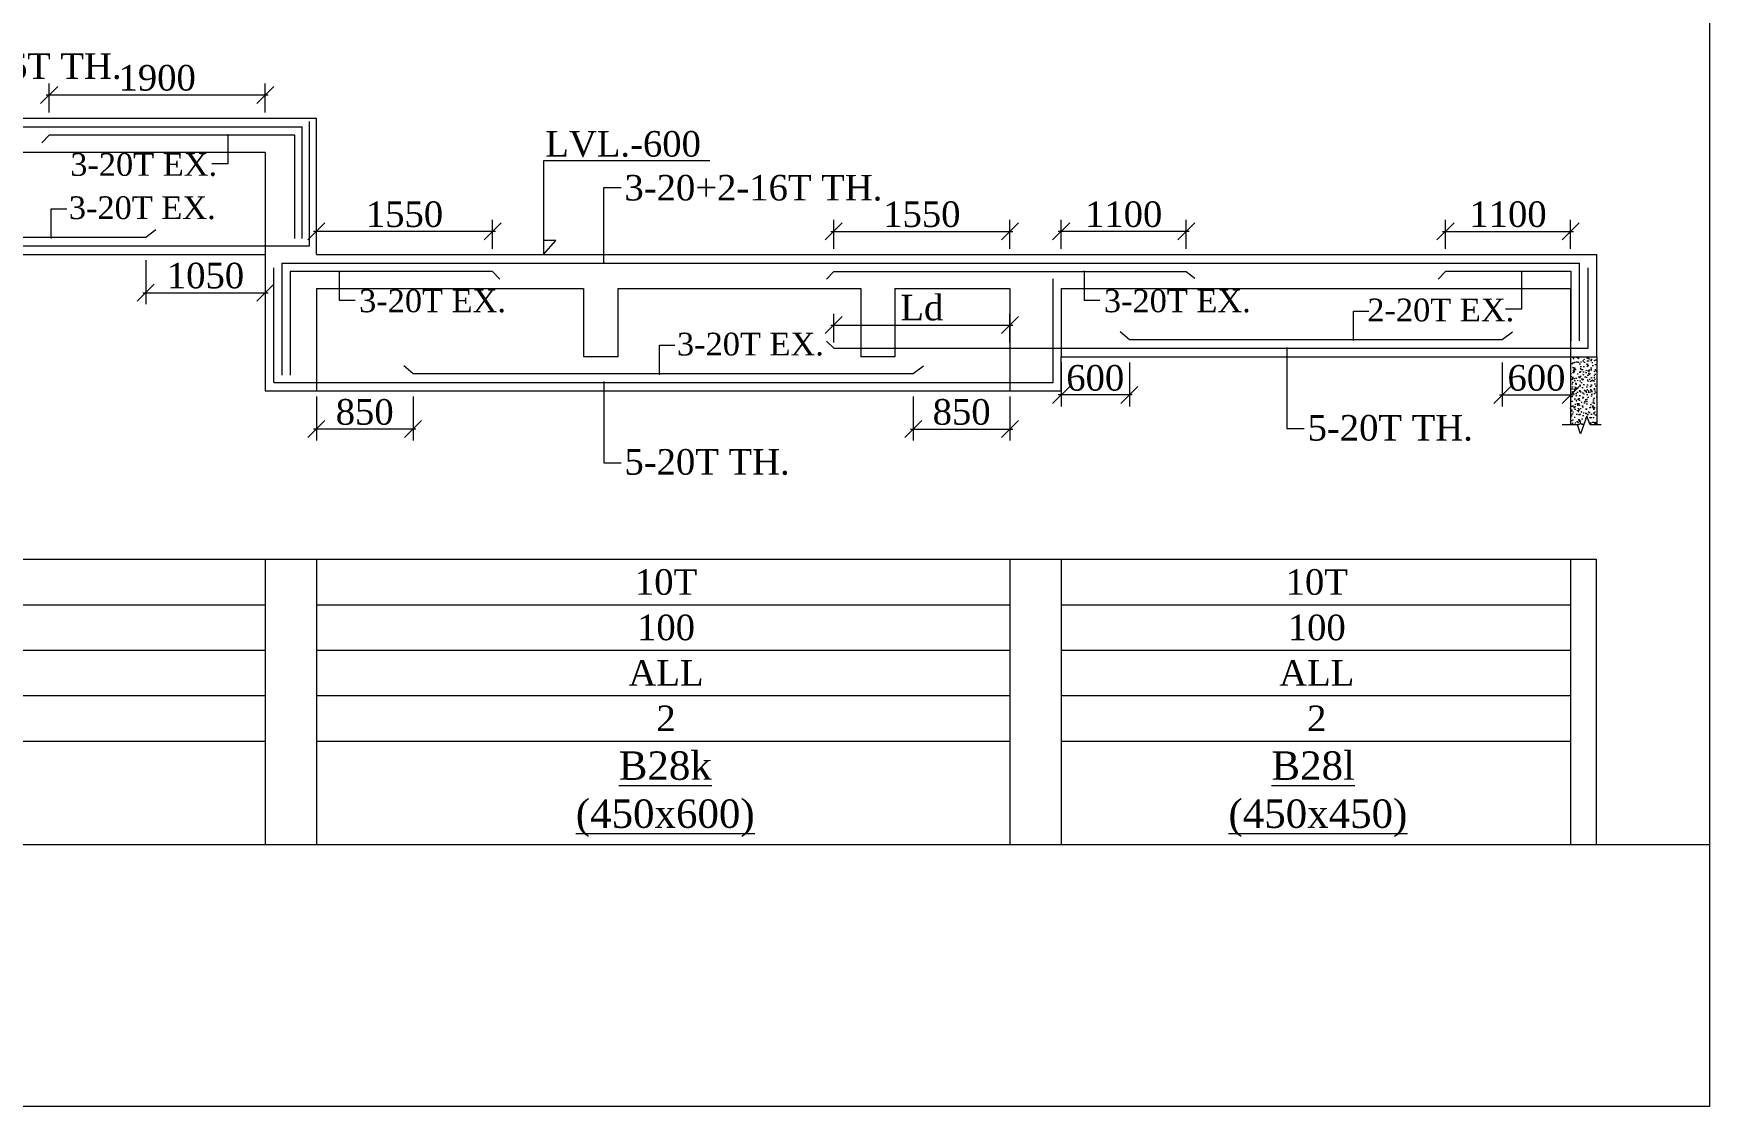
# Model space of a CAD drawing. Header units: millimetres. Extents: x 9781889 to 10654170, y -7832723 to -7608561.
# Drawn here: x 10008708 to 10023447, y -7801878 to -7792436 of the extents above; entities that cross this region are included whole.
import ezdxf
from ezdxf.enums import TextEntityAlignment as Align

# ---------------------------------------------------------------- set-up
doc = ezdxf.new("R2010")
doc.units = ezdxf.units.MM
doc.header["$LTSCALE"] = 10
doc.header["$PDMODE"] = 3
doc.linetypes.add('HIDDEN', pattern=[0.375, 0.25, -0.125])
for name, color, linetype, lineweight in [('LVL', 3, 'Continuous', 0), ('S-CUT OUT LINE', 9, 'Continuous', 0), ('S-DIM L.S.', 7, 'Continuous', 0), ('S-HATCH', 8, 'Continuous', 0), ('S-L.S.SECTION', 5, 'Continuous', 0), ('S-L.S.SLAB LINE', 252, 'HIDDEN', 0), ('S-L.S.STEEL', 1, 'Continuous', 9), ('S-SECTION MARK', 7, 'Continuous', 0), ('S-SHEET', 251, 'Continuous', 0), ('S-TEXT', 7, 'Continuous', 0), ('S-TEXT L.S. BEAM NO.', 30, 'Continuous', 0), ('S-TEXT. L.S.', 7, 'Continuous', 0)]:
    doc.layers.add(name, color=color, linetype=linetype, lineweight=lineweight)
doc.styles.add('135', font='arial.ttf', dxfattribs={"width": 0.8, "height": 135})
doc.styles.get("Standard").update_dxf_attribs({"font": 'arial.ttf'})
doc.styles.add('TEXT', font='times.ttf')
doc.dimstyles.new('75', dxfattribs={"dimtxt": 135, "dimasz": 90, "dimexe": 0.1, "dimexo": 0.03, "dimgap": 0.09, "dimtad": 1, "dimdec": 0, "dimzin": 0, "dimdsep": 46, "dimtxsty": '135', "dimblk": 'ARCHTICK', "dimcen": 0.09, "dimclrd": 256, "dimclre": 256, "dimclrt": 256, "dimadec": 0, "dimazin": 0, "dimtfac": 1, "dimtdec": 0, "dimtofl": 0, "dimtmove": 1, "dimatfit": 3, "dimldrblk": 'DOTSMALL', "dimfxl": 1, "dimtolj": 1, "dimtzin": 0, "dimlwd": -1, "dimlwe": -1, "dimarcsym": 0})
doc.dimstyles.new('SETU_1', dxfattribs={"dimtxt": 200, "dimasz": 150, "dimexe": 100, "dimexo": 50, "dimgap": 35, "dimtad": 1, "dimdec": 0, "dimzin": 0, "dimdsep": 46, "dimtxsty": 'Standard', "dimblk": 'OBLIQUE', "dimcen": 150, "dimdle": 25, "dimclrd": 256, "dimclre": 7, "dimclrt": 256, "dimadec": 0, "dimazin": 0, "dimtfac": 1, "dimtdec": 0, "dimtofl": 0, "dimtmove": 1, "dimatfit": 3, "dimfxl": 1, "dimtolj": 1, "dimtzin": 0, "dimlwd": -1, "dimlwe": 5, "dimarcsym": 1})

# ---------------------------------------------------------------- blocks, each defined once
blk = doc.blocks.new('_Oblique')
at = {"color": 0, "linetype": 'ByBlock', "lineweight": -2}
blk.add_line((-0.5, -0.5), (0.5, 0.5), dxfattribs=at)
blk = doc.blocks.new('*D232')
at = {"layer": 'Defpoints', "color": 0, "transparency": 16777216}
for p in [(10010745.32250058, -7792977.162144669), (10008845.32250058, -7793180.965767764, 0.0148120577035693), (10010745.32250058, -7793180.965767764, 0.0148120577035693)]:
    blk.add_point(p, dxfattribs=at)
at = {"layer": 'S-DIM L.S.', "transparency": 16777216}
blk.add_line((10008820.32250058, -7792977.162144669), (10010770.32250058, -7792977.162144669), dxfattribs=at)
at = {"layer": 'S-DIM L.S.', "color": 7, "lineweight": 5, "transparency": 16777216}
for p, q in [((10008845.32250058, -7793130.965767764), (10008845.32250058, -7792877.162144669)), ((10010745.32250058, -7793130.965767764), (10010745.32250058, -7792877.162144669))]:
    blk.add_line(p, q, dxfattribs=at)
at = {"layer": 'S-DIM L.S.', "transparency": 16777216, "xscale": 150, "yscale": 150, "zscale": 150, "rotation": 180}
blk.add_blockref('_Oblique', (10008845.32250058, -7792977.162144669), dxfattribs=at)
at = {"layer": 'S-DIM L.S.', "transparency": 16777216, "xscale": 150, "yscale": 150, "zscale": 150}
blk.add_blockref('_Oblique', (10010745.32250058, -7792977.162144669), dxfattribs=at)
at = {"layer": 'S-DIM L.S.', "transparency": 16777216, "insert": (10009795.32250058, -7792827.391055989), "char_height": 225, "attachment_point": 5, "style": 'TEXT'}
blk.add_mtext('\\A1;1900', dxfattribs=at)
blk = doc.blocks.new('*D233')
at = {"layer": 'Defpoints', "color": 0, "transparency": 16777216}
for p in [(10011195.37336536, -7794177.162144669), (10011195.37336536, -7794380.965767764, 0.0148120577035693), (10012745.37336536, -7794380.965767764, 0.0148120577035693)]:
    blk.add_point(p, dxfattribs=at)
at = {"layer": 'S-DIM L.S.', "color": 7, "lineweight": 5, "transparency": 16777216}
for p, q in [((10011195.37336536, -7794330.965767764), (10011195.37336536, -7794077.162144669)), ((10012745.37336536, -7794330.965767764), (10012745.37336536, -7794077.162144669))]:
    blk.add_line(p, q, dxfattribs=at)
at = {"layer": 'S-DIM L.S.', "transparency": 16777216}
blk.add_line((10012770.37336536, -7794177.162144669), (10011170.37336536, -7794177.162144669), dxfattribs=at)
at = {"layer": 'S-DIM L.S.', "transparency": 16777216, "xscale": 150, "yscale": 150, "zscale": 150, "rotation": 180}
blk.add_blockref('_Oblique', (10011195.37336536, -7794177.162144669), dxfattribs=at)
at = {"layer": 'S-DIM L.S.', "transparency": 16777216, "xscale": 150, "yscale": 150, "zscale": 150}
blk.add_blockref('_Oblique', (10012745.37336536, -7794177.162144669), dxfattribs=at)
at = {"layer": 'S-DIM L.S.', "transparency": 16777216, "insert": (10011970.37336536, -7794027.715497229), "char_height": 225, "attachment_point": 5, "style": 'TEXT'}
blk.add_mtext('\\A1;1550', dxfattribs=at)
blk = doc.blocks.new('*D234')
at = {"layer": 'Defpoints', "color": 0, "transparency": 16777216}
for p in [(10017745.32250054, -7794177.162144669), (10017745.32250054, -7794380.965767764, 0.0148120577035693), (10018845.32250054, -7794380.965767764, 0.0148120577035693)]:
    blk.add_point(p, dxfattribs=at)
at = {"layer": 'S-DIM L.S.', "color": 7, "lineweight": 5, "transparency": 16777216}
for p, q in [((10017745.32250054, -7794330.965767764), (10017745.32250054, -7794077.162144669)), ((10018845.32250054, -7794330.965767764), (10018845.32250054, -7794077.162144669))]:
    blk.add_line(p, q, dxfattribs=at)
at = {"layer": 'S-DIM L.S.', "transparency": 16777216}
blk.add_line((10018870.32250054, -7794177.162144669), (10017720.32250054, -7794177.162144669), dxfattribs=at)
at = {"layer": 'S-DIM L.S.', "transparency": 16777216, "xscale": 150, "yscale": 150, "zscale": 150, "rotation": 180}
blk.add_blockref('_Oblique', (10017745.32250054, -7794177.162144669), dxfattribs=at)
at = {"layer": 'S-DIM L.S.', "transparency": 16777216, "xscale": 150, "yscale": 150, "zscale": 150}
blk.add_blockref('_Oblique', (10018845.32250054, -7794177.162144669), dxfattribs=at)
at = {"layer": 'S-DIM L.S.', "transparency": 16777216, "insert": (10018295.32250054, -7794027.715497229), "char_height": 225, "attachment_point": 5, "style": 'TEXT'}
blk.add_mtext('\\A1;1100', dxfattribs=at)
blk = doc.blocks.new('*D235')
at = {"layer": 'Defpoints', "color": 0, "transparency": 16777216}
for p in [(10017295.27163572, -7794177.162144669), (10015745.27163572, -7794380.965767764, 0.0148120577035693), (10017295.27163572, -7794380.965767764, 0.0148120577035693)]:
    blk.add_point(p, dxfattribs=at)
at = {"layer": 'S-DIM L.S.', "color": 7, "lineweight": 5, "transparency": 16777216}
for p, q in [((10015745.27163572, -7794330.965767764), (10015745.27163572, -7794077.162144669)), ((10017295.27163572, -7794330.965767764), (10017295.27163572, -7794077.162144669))]:
    blk.add_line(p, q, dxfattribs=at)
at = {"layer": 'S-DIM L.S.', "transparency": 16777216}
blk.add_line((10015720.27163572, -7794177.162144669), (10017320.27163572, -7794177.162144669), dxfattribs=at)
at = {"layer": 'S-DIM L.S.', "transparency": 16777216, "xscale": 150, "yscale": 150, "zscale": 150, "rotation": 180}
blk.add_blockref('_Oblique', (10015745.27163572, -7794177.162144669), dxfattribs=at)
at = {"layer": 'S-DIM L.S.', "transparency": 16777216, "xscale": 150, "yscale": 150, "zscale": 150}
blk.add_blockref('_Oblique', (10017295.27163572, -7794177.162144669), dxfattribs=at)
at = {"layer": 'S-DIM L.S.', "transparency": 16777216, "insert": (10016520.27163572, -7794027.715497229), "char_height": 225, "attachment_point": 5, "style": 'TEXT'}
blk.add_mtext('\\A1;1550', dxfattribs=at)
blk = doc.blocks.new('*D236')
at = {"layer": 'Defpoints', "color": 0, "transparency": 16777216}
for p in [(10022225.32517788, -7794177.162144669), (10021125.32517788, -7794380.965767764, 0.0148120577035693), (10022225.32517788, -7794380.965767764, 0.0148120577035693)]:
    blk.add_point(p, dxfattribs=at)
at = {"layer": 'S-DIM L.S.', "color": 7, "lineweight": 5, "transparency": 16777216}
for p, q in [((10021125.32517788, -7794330.965767764), (10021125.32517788, -7794077.162144669)), ((10022225.32517788, -7794330.965767764), (10022225.32517788, -7794077.162144669))]:
    blk.add_line(p, q, dxfattribs=at)
at = {"layer": 'S-DIM L.S.', "transparency": 16777216}
blk.add_line((10021100.32517788, -7794177.162144669), (10022250.32517788, -7794177.162144669), dxfattribs=at)
at = {"layer": 'S-DIM L.S.', "transparency": 16777216, "xscale": 150, "yscale": 150, "zscale": 150, "rotation": 180}
blk.add_blockref('_Oblique', (10021125.32517788, -7794177.162144669), dxfattribs=at)
at = {"layer": 'S-DIM L.S.', "transparency": 16777216, "xscale": 150, "yscale": 150, "zscale": 150}
blk.add_blockref('_Oblique', (10022225.32517788, -7794177.162144669), dxfattribs=at)
at = {"layer": 'S-DIM L.S.', "transparency": 16777216, "insert": (10021675.32517788, -7794027.715497229), "char_height": 225, "attachment_point": 5, "style": 'TEXT'}
blk.add_mtext('\\A1;1100', dxfattribs=at)
blk = doc.blocks.new('*D217')
at = {"layer": 'Defpoints', "color": 0, "transparency": 16777216}
for p in [(10009695.19962351, -7794380.965781922, 0.0147644726574974), (10010745.32250053, -7794380.965780059, 0.0148120577035693), (10010745.32250053, -7794717.038522998)]:
    blk.add_point(p, dxfattribs=at)
at = {"layer": 'S-DIM L.S.', "color": 7, "lineweight": 5, "transparency": 16777216}
for p, q in [((10009695.19962351, -7794430.965781922), (10009695.19962351, -7794817.038522998)), ((10010745.32250053, -7794430.965780059), (10010745.32250053, -7794817.038522998))]:
    blk.add_line(p, q, dxfattribs=at)
at = {"layer": 'S-DIM L.S.', "transparency": 16777216}
blk.add_line((10009670.19962351, -7794717.038522998), (10010770.32250053, -7794717.038522998), dxfattribs=at)
at = {"layer": 'S-DIM L.S.', "transparency": 16777216, "xscale": 150, "yscale": 150, "zscale": 150, "rotation": 180}
blk.add_blockref('_Oblique', (10009695.19962351, -7794717.038522998), dxfattribs=at)
at = {"layer": 'S-DIM L.S.', "transparency": 16777216, "xscale": 150, "yscale": 150, "zscale": 150}
blk.add_blockref('_Oblique', (10010745.32250053, -7794717.038522998), dxfattribs=at)
at = {"layer": 'S-DIM L.S.', "transparency": 16777216, "insert": (10010220.26106202, -7794567.591875558), "char_height": 225, "attachment_point": 5, "style": 'TEXT'}
blk.add_mtext('\\A1;1050', dxfattribs=at)
blk = doc.blocks.new('_ArchTick')
at = {"color": 0, "linetype": 'ByBlock', "const_width": 0.15}
blk.add_lwpolyline([(-0.5, -0.5), (0.5, 0.5)], dxfattribs=at)
blk = doc.blocks.new('*D219')
at = {"layer": 'Defpoints', "color": 0, "transparency": 16777216}
for p in [(10016445.19962352, -7795580.965781922, 0.0147644726574974), (10017295.32250054, -7795580.965780059, 0.0148120577035693), (10017295.32250054, -7795917.038522998)]:
    blk.add_point(p, dxfattribs=at)
at = {"layer": 'S-DIM L.S.', "color": 7, "lineweight": 5, "transparency": 16777216}
for p, q in [((10016445.19962352, -7795630.965781922), (10016445.19962352, -7796017.038522998)), ((10017295.32250054, -7795630.965780059), (10017295.32250054, -7796017.038522998))]:
    blk.add_line(p, q, dxfattribs=at)
at = {"layer": 'S-DIM L.S.', "transparency": 16777216}
blk.add_line((10016420.19962352, -7795917.038522998), (10017320.32250054, -7795917.038522998), dxfattribs=at)
at = {"layer": 'S-DIM L.S.', "transparency": 16777216, "xscale": 150, "yscale": 150, "zscale": 150, "rotation": 180}
blk.add_blockref('_Oblique', (10016445.19962352, -7795917.038522998), dxfattribs=at)
at = {"layer": 'S-DIM L.S.', "transparency": 16777216, "xscale": 150, "yscale": 150, "zscale": 150}
blk.add_blockref('_Oblique', (10017295.32250054, -7795917.038522998), dxfattribs=at)
at = {"layer": 'S-DIM L.S.', "transparency": 16777216, "insert": (10016870.26106203, -7795767.591875558), "char_height": 225, "attachment_point": 5, "style": 'TEXT'}
blk.add_mtext('\\A1;850', dxfattribs=at)
blk = doc.blocks.new('*D220')
at = {"layer": 'Defpoints', "color": 0, "transparency": 16777216}
for p in [(10011195.32250054, -7795580.965791236, 0.0148120577035693), (10012045.44537756, -7795580.965793098, 0.0147644726574974), (10011195.32250054, -7795917.038534175)]:
    blk.add_point(p, dxfattribs=at)
at = {"layer": 'S-DIM L.S.', "color": 7, "lineweight": 5, "transparency": 16777216}
for p, q in [((10011195.32250054, -7795630.965791236), (10011195.32250054, -7796017.038534175)), ((10012045.44537756, -7795630.965793098), (10012045.44537756, -7796017.038534175))]:
    blk.add_line(p, q, dxfattribs=at)
at = {"layer": 'S-DIM L.S.', "transparency": 16777216}
blk.add_line((10012070.44537756, -7795917.038534175), (10011170.32250054, -7795917.038534175), dxfattribs=at)
at = {"layer": 'S-DIM L.S.', "transparency": 16777216, "xscale": 150, "yscale": 150, "zscale": 150, "rotation": 180}
blk.add_blockref('_Oblique', (10011195.32250054, -7795917.038534175), dxfattribs=at)
at = {"layer": 'S-DIM L.S.', "transparency": 16777216, "xscale": 150, "yscale": 150, "zscale": 150}
blk.add_blockref('_Oblique', (10012045.44537756, -7795917.038534175), dxfattribs=at)
at = {"layer": 'S-DIM L.S.', "transparency": 16777216, "insert": (10011620.38393905, -7795767.591886735), "char_height": 225, "attachment_point": 5, "style": 'TEXT'}
blk.add_mtext('\\A1;850', dxfattribs=at)
blk = doc.blocks.new('*D221')
at = {"layer": 'Defpoints', "color": 0, "transparency": 16777216}
for p in [(10021625.20230086, -7795280.965770745, 0.0147644726574974), (10022225.32517788, -7795280.965768882, 0.0148120577035693), (10022225.32517788, -7795617.038511821)]:
    blk.add_point(p, dxfattribs=at)
at = {"layer": 'S-DIM L.S.', "color": 7, "lineweight": 5, "transparency": 16777216}
for p, q in [((10021625.20230086, -7795330.965770745), (10021625.20230086, -7795717.038511821)), ((10022225.32517788, -7795330.965768882), (10022225.32517788, -7795717.038511821))]:
    blk.add_line(p, q, dxfattribs=at)
at = {"layer": 'S-DIM L.S.', "transparency": 16777216}
blk.add_line((10021600.20230086, -7795617.038511821), (10022250.32517788, -7795617.038511821), dxfattribs=at)
at = {"layer": 'S-DIM L.S.', "transparency": 16777216, "xscale": 150, "yscale": 150, "zscale": 150, "rotation": 180}
blk.add_blockref('_Oblique', (10021625.20230086, -7795617.038511821), dxfattribs=at)
at = {"layer": 'S-DIM L.S.', "transparency": 16777216, "xscale": 150, "yscale": 150, "zscale": 150}
blk.add_blockref('_Oblique', (10022225.32517788, -7795617.038511821), dxfattribs=at)
at = {"layer": 'S-DIM L.S.', "transparency": 16777216, "insert": (10021925.26373937, -7795467.591864381), "char_height": 225, "attachment_point": 5, "style": 'TEXT'}
blk.add_mtext('\\A1;600', dxfattribs=at)
blk = doc.blocks.new('*D222')
at = {"layer": 'Defpoints', "color": 0, "transparency": 16777216}
for p in [(10017745.32250059, -7795280.965768882, 0.0148120577035693), (10018345.44537762, -7795280.965770745, 0.0147644726574974), (10017745.32250059, -7795617.038511821)]:
    blk.add_point(p, dxfattribs=at)
at = {"layer": 'S-DIM L.S.', "color": 7, "lineweight": 5, "transparency": 16777216}
for p, q in [((10017745.32250059, -7795330.965768882), (10017745.32250059, -7795717.038511821)), ((10018345.44537762, -7795330.965770745), (10018345.44537762, -7795717.038511821))]:
    blk.add_line(p, q, dxfattribs=at)
at = {"layer": 'S-DIM L.S.', "transparency": 16777216}
blk.add_line((10018370.44537762, -7795617.038511821), (10017720.32250059, -7795617.038511821), dxfattribs=at)
at = {"layer": 'S-DIM L.S.', "transparency": 16777216, "xscale": 150, "yscale": 150, "zscale": 150, "rotation": 180}
blk.add_blockref('_Oblique', (10017745.32250059, -7795617.038511821), dxfattribs=at)
at = {"layer": 'S-DIM L.S.', "transparency": 16777216, "xscale": 150, "yscale": 150, "zscale": 150}
blk.add_blockref('_Oblique', (10018345.44537762, -7795617.038511821), dxfattribs=at)
at = {"layer": 'S-DIM L.S.', "transparency": 16777216, "insert": (10018045.3839391, -7795467.591864381), "char_height": 225, "attachment_point": 5, "style": 'TEXT'}
blk.add_mtext('\\A1;600', dxfattribs=at)
blk = doc.blocks.new('*D1334')
at = {"layer": 'Defpoints', "color": 0, "transparency": 16777216}
for p in [(10017295.32250054, -7795002.162146531), (10015745.32250054, -7795205.965769626, 0.0148120577035693), (10017295.32250054, -7795205.965769626, 0.0148120577035693)]:
    blk.add_point(p, dxfattribs=at)
at = {"layer": 'S-DIM L.S.', "transparency": 16777216}
blk.add_line((10015720.32250054, -7795002.162146531), (10017320.32250054, -7795002.162146531), dxfattribs=at)
at = {"layer": 'S-DIM L.S.', "color": 7, "lineweight": 5, "transparency": 16777216}
for p, q in [((10015745.32250054, -7795155.965769626), (10015745.32250054, -7794902.162146531)), ((10017295.32250054, -7795155.965769626), (10017295.32250054, -7794902.162146531))]:
    blk.add_line(p, q, dxfattribs=at)
at = {"layer": 'S-DIM L.S.', "transparency": 16777216, "xscale": 150, "yscale": 150, "zscale": 150, "rotation": 180}
blk.add_blockref('_Oblique', (10015745.32250054, -7795002.162146531), dxfattribs=at)
at = {"layer": 'S-DIM L.S.', "transparency": 16777216, "xscale": 150, "yscale": 150, "zscale": 150}
blk.add_blockref('_Oblique', (10017295.32250054, -7795002.162146531), dxfattribs=at)
at = {"layer": 'S-DIM L.S.', "transparency": 16777216, "insert": (10016520.32250054, -7794849.552197), "char_height": 225, "attachment_point": 5, "style": 'TEXT'}
blk.add_mtext('\\A1;Ld', dxfattribs=at)

msp = doc.modelspace()

# ---------------------------------------------------------------- hatches: boundary and pattern name
at = {"layer": 'S-HATCH'}
h = msp.add_hatch(dxfattribs=at)
h.set_pattern_fill('AR-CONC', color=256, scale=0.5)
h.set_pattern_definition([(49.99999999999999, (228062.5006275084, -66663.8340416504), (91.092334498002, -7.969542769451543), [9.525, -104.775]), (355, (228062.5006275084, -66663.8340416504), (-17.62171071248467, 95.52842261951757), [7.62, -83.820292085]), (100.4514447, (228070.0916310083, -66664.49816840049), (73.47062354517664, 87.55887595609755), [8.095004399999997, -89.04512229999997]), (46.18420000000001, (228062.5006275084, -66638.43404165003), (135.539520446065, -21.02116396636357), [14.2875, -157.1625]), (96.63555760999992, (228073.7955775075, -66640.18579165079), (118.7020670257515, 123.7130622988608), [12.14251157, -133.56780408]), (351.1841511700001, (228062.5006275084, -66638.43404165003), (118.7020670324885, 123.7130622927663), [11.429983535, -125.72986596]), (21, (228075.2006275076, -66644.7840416506), (75.80719563456624, -51.1325990935438), [9.525, -104.775]), (326.0000000000001, (228075.2006275076, -66644.7840416506), (30.90101417382354, 92.09398306115963), [7.62, -83.82]), (71.45144499999999, (228081.517893808, -66649.04509160016), (106.7082096393581, 40.96138444295262), [8.0950044, -89.04496879999999]), (37.50000000000001, (228062.5006275084, -66663.8340416504), (1.544301625295908, 42.27751943657655), [0, -82.804, 0, -85.09, 0, -84.1375]), (7.499999999999999, (228062.5006275084, -66663.8340416504), (33.40983125515287, 50.09028740905975), [0, -48.514, 0, -80.899, 0, -32.0675]), (327.5, (228034.1796275079, -66663.8340416504), (67.7952975834357, -2.864371996336722), [0, -31.75, 0, -99.06, 0, -131.445]), (317.5, (228021.4796275087, -66663.8340416504), (74.06459069300902, 12.71324551666651), [0, -41.275, 0, -65.786, 0, -93.345])])
h.paths.add_polyline_path([(10022225.32517788, -7795880.96576851), (10022341.10596386, -7795880.96576851), (10022369.07626951, -7795804.117986151), (10022397.04657422, -7795880.96576851), (10022455.32517788, -7795880.96576851), (10022455.32517788, -7795280.965768882), (10022225.32517788, -7795280.965768882)])

# ---------------------------------------------------------------- linework, layer by layer
at = {"layer": 'LVL', "linetype": 'Continuous', "elevation": 0.001671818710573581}
msp.add_lwpolyline([(10014654.24324111, -7793558.010815046), (10013193.02703405, -7793558.010815046), (10013193.02703405, -7794380.965767764), (10013301.16656148, -7794258.882586526), (10013193.02703405, -7794258.882586526)], dxfattribs=at)
at = {"layer": 'S-CUT OUT LINE', "color": 1, "elevation": 0.001439996146503023}
msp.add_lwpolyline([(10022494.7195047, -7795880.96576851), (10022397.04657422, -7795880.96576851), (10022369.07626951, -7795804.117986151), (10022313.13565822, -7795957.813550868), (10022285.16535258, -7795880.96576851), (10022150.3251777, -7795880.96576851)], dxfattribs=at)
at = {"layer": 'S-L.S.SECTION'}
for p, q in [((9974395.114149634, -7793180.965767764, 0.001321718973785678), (10011195.37336536, -7793180.965767765, 0.001322632846956432)), ((10011195.37336536, -7794380.965767766, 0.001671767178875072), (10011195.37336536, -7793180.965767767, 0.00132263284695755)), ((9974395.114149634, -7794380.965768882, 0.001321718973785678), (10010745.32250054, -7794380.965768883, 0.001408207903041061)), ((10010745.32250054, -7794380.965768883, 0.001322637593028914), (10010745.32250053, -7795580.965768883, 0.001322637593028914)), ((10011195.32250054, -7794380.965767764, 0.001671768225860836), (10022455.32517789, -7794380.965767764, 0.001439996146501543)), ((10022455.32517789, -7795280.965768882, 0.001439996146501543), (10022455.32517789, -7794380.965767764, 0.001439996146501543)), ((10022455.32517789, -7795280.965768882, 0.001439996146501543), (10022455.32517789, -7794380.965767764, 0.001439996146501543)), ((10017745.32250059, -7795280.965768883, 0.001425022098714737), (10022451.23055916, -7795280.965768882, 0.001436218979492729)), ((10017745.32250059, -7795580.965768884, -0.01348908428451739), (10017745.32250059, -7795280.965780059, 0.001322973419051908)), ((10010745.32250054, -7795580.965768884, 0.001757327163760464), (10017745.32250059, -7795580.965768884, -0.01348908428451739))]:
    msp.add_line(p, q, dxfattribs=at)
at = {"layer": 'S-L.S.SECTION', "color": 1}
for p, q in [((10022225.32517788, -7795280.965768882, 0.001439996146503023), (10022225.32517788, -7795880.96576851, 0.001439996030087724)), ((10022455.32517788, -7795280.965768882, 0.001439996146503023), (10022455.32517788, -7795880.96576851, 0.001439996030087724))]:
    msp.add_line(p, q, dxfattribs=at)
at = {"layer": 'S-L.S.SLAB LINE', "ltscale": 0.3}
for p, q in [((10008395.32250054, -7793480.965773353, 0.001868262000615711), (10010745.32250054, -7793480.965773353, 0.001885612070191711)), ((10010745.32250054, -7793480.965778941, 0.001322637593028914), (10010745.32250054, -7794380.965780059, 0.001322637593028914)), ((10011195.32250054, -7794680.965773353, 0.002238053684659723), (10013545.32250053, -7794680.965773353, 0.002255403754235628)), ((10011195.32250054, -7794680.965778941, 0.001671768225860836), (10011195.32250054, -7795580.965780059, 0.001671768225860836)), ((10013545.32250053, -7794680.965773353, 0.002146376332363985), (10013545.32250053, -7795280.965768883, 0.002146376332363985)), ((10013845.32250053, -7794680.965773353, 0.002257618656734691), (10015983.83395346, -7794680.965773353, 0.002273407304605943)), ((10013845.32250053, -7794680.965773353, 0.002146376332363985), (10013845.32250053, -7795280.965768882, 0.002146376332363985)), ((10015983.83395346, -7794680.965773353, 0.00179423921942245), (10015983.83395346, -7795280.965768883, 0.00179423921942245)), ((10016283.83395346, -7794680.965773353, 0.002275622207105006), (10017295.32250054, -7794680.965773353, 0.002283090035474049)), ((10016283.83395346, -7794680.965773353, 0.00179423921942245), (10016283.83395346, -7795280.965768883, 0.00179423921942245)), ((10017295.32250054, -7794680.965778941, 0.001671922381163873), (10017295.32250054, -7795580.965780059, 0.001671922381163873)), ((10017745.32250059, -7794680.965773353, 0.001937452054998175), (10022225.32517788, -7794680.965773353, 0.001970527952083994)), ((10017745.32250059, -7794680.965778941, 0.001322973419051908), (10017745.32250059, -7795280.965780059, 0.001322973419051908)), ((10022225.32517788, -7794680.965773354, 0.001323086634817534), (10022225.32517788, -7795280.965768882, 0.001323086634817534)), ((10022225.32517789, -7794680.965773354, 0.001325002036937844), (10022225.32517789, -7795280.965768882, 0.001325002036937844)), ((10022225.32517788, -7794680.965773354, 0.001326876437506924), (10022225.32517788, -7795280.965768882, 0.001326876437506924)), ((10013845.32250053, -7795280.965768883, 0.001322973419051908), (10013545.32250053, -7795280.965768884, 0.001322973419051908)), ((10016283.83395346, -7795280.965768883, 0.001322973419051908), (10015983.83395346, -7795280.965768883, 0.001322973419051908))]:
    msp.add_line(p, q, dxfattribs=at)
at = {"layer": 'S-L.S.STEEL'}
for p, q in [((10011069.69852196, -7794241.378329542, 0.001322555943753738), (10011069.69852197, -7793255.965768885, 0.001322555943753738)), ((10011136.38815662, -7794305.965769627, 0.001322555943753738), (10011136.38815662, -7793209.036846404, 0.001322555943753738)), ((10011005.25974288, -7794241.378329542, 0.001322555943753738), (10011005.25974288, -7793330.965768968, 0.001322555943753738)), ((9974395.114149634, -7794305.965769627, 0.001319502942333111), (10011136.38815662, -7794305.965769627, 0.001322555943753738)), ((10010819.85355515, -7795505.965769627, 0.001671712999322239), (10010819.85355515, -7794498.64482863, 0.001671712999322239)), ((10010891.90717147, -7794455.965768882, 0.00167119856891147), (10010891.90717147, -7795443.670774237, 0.00167119856891147)), ((10010891.90717147, -7794455.965768882, 0.00167119856891147), (10022305.32517789, -7794455.965768883, 0.001439996146501543)), ((10010964.12747977, -7794530.965768849, 0.00167119856891147), (10010964.12747977, -7795443.670774237, 0.00167119856891147)), ((10012745.37336536, -7794530.96577, 0.002107976642693101), (10012808.56626004, -7794597.81792421, 0.0001506225710809011)), ((10015745.27163572, -7794530.96577, 0.002107976642693101), (10015682.07874104, -7794597.81792421, 0.0001506225710809011)), ((10015745.27163572, -7794530.965768137, 0.002015514777130401), (10018845.32250054, -7794530.965769028, 0.002049105555314279)), ((10017675.25216977, -7795505.965769626, 0.001672270073919139), (10017675.25216977, -7794595.725997501, 0.001672270073919139)), ((10018845.32250054, -7794530.965769028, 0.002049105555314279), (10018920.29684354, -7794589.879587964)), ((10022230.32517789, -7795140.864701424, 0.001439996146501543), (10022230.32517789, -7794530.965769283, 0.001439996146501543)), ((10022305.32517789, -7795140.864701424, 0.001439996146501543), (10022305.32517789, -7794455.965768883, 0.001439996146501543)), ((10022380.32517789, -7795205.965769626, 0.001439996146501543), (10022380.32517789, -7794496.831920549, 0.001439996146501543)), ((10015745.27163572, -7795205.965769626, 0.001323315433659875), (10015681.44431745, -7795142.642224294)), ((10015745.27163572, -7795205.965769626, 0.001323315433659875), (10022380.32517789, -7795205.965769626, 0.001323692077294073)), ((10010819.85355515, -7795505.965769627, 0.001671712999322239), (10017675.25216977, -7795505.965769625, 0.001672270073919139))]:
    msp.add_line(p, q, dxfattribs=at)
for points, elevation in [([(10009784.69962328, -7794162.753268668), (10009695.19962351, -7794230.965785274), (10004295.44537663, -7794230.965796451), (10004213.44537716, -7794160.253280367)], -0.01348960970395673), ([(10021714.70230062, -7795062.753257492), (10021625.20230086, -7795130.965774097), (10018345.44537668, -7795130.965774097), (10018263.44537721, -7795060.253258013)], -0.01348908220931429), ([(10016534.69962329, -7795362.753268668), (10016445.19962352, -7795430.965785274), (10012045.44537663, -7795430.965796451), (10011963.44537716, -7795360.253280367)], -0.01314028953591616)]:
    msp.add_lwpolyline(points, dxfattribs=dict(at, elevation=elevation))
for points in [[(9974395.114149634, -7793255.965768882, 0.001319110766661423), (10011069.69852197, -7793255.965768885, 0.001322069174553852)], [(10011005.25974288, -7793330.965768969, 0.001697485074791527), (10008845.32250058, -7793330.96577, 0.001736075368048872), (10008782.1296059, -7793397.81792421, -0.0002212787035633279)], [(10012745.37336536, -7794530.965768137, 0.002015514777130401), (10010964.12747977, -7794530.965768849, 0.002042129509348657)], [(10022230.32517789, -7794530.965769283, 0.001494869532449916), (10021125.32517788, -7794530.96577, 0.001387387176084934), (10021062.1322832, -7794597.81792421, -0.0005699668955272662)]]:
    msp.add_polyline3d(points, dxfattribs=at)
at = {"layer": 'S-SHEET'}
for p, q in [((9974395.114149634, -7797062.436142073, 0.001311287991072665), (10022451.23055911, -7797062.436142073, 0.001417914815434631)), ((10010745.32250054, -7797062.436142073, 0.001489513568459355), (10010745.32250054, -7799571.723544107, 0.001489513568459355)), ((10011195.32250054, -7797062.436142073, 0.001490025804550318), (10011195.32250054, -7799571.723544107, 0.001490025804550318)), ((10017295.32250054, -7797062.436142073, 0.001496969449338896), (10017295.32250054, -7799571.723544107, 0.001496969449338896)), ((10017745.32250054, -7797062.436142073, 0.001497481685429858), (10017745.32250054, -7799571.723544107, 0.001497481685429858)), ((10022225.32517783, -7797062.436142073, 0.001316682545733983), (10022225.32517783, -7799571.723544107, 0.001316682545733983)), ((10022451.23055911, -7797062.436142073, 0.001429802254728602), (10022451.23055911, -7799571.723544107, 0.001429802254728602)), ((10003245.32250054, -7797462.436140583, 0.001054997648620338), (10010745.32250054, -7797462.436140583, 0.001015379396601018)), ((10011195.32250054, -7797462.436140583, 0.001013002301479849), (10017295.32250054, -7797462.436140583, 0.0009807794565041075)), ((10017745.32250054, -7797462.436140583, 0.0009784023613829379), (10022225.32517783, -7797462.436140583, 0.0009547370447007862)), ((10003245.32250054, -7797862.436140955, 0.001054997648620338), (10010745.32250054, -7797862.436140955, 0.001015379396601018)), ((10011195.32250054, -7797862.436140955, 0.001013002301479849), (10017295.32250054, -7797862.436140955, 0.0009807794565041075)), ((10017745.32250054, -7797862.436140955, 0.0009784023613829379), (10022225.32517783, -7797862.436140955, 0.0009547370447007862)), ((10003245.32250054, -7798262.436141328, 0.001054997648620338), (10010745.32250054, -7798262.436141328, 0.001015379396601018)), ((10011195.32250054, -7798262.436141328, 0.001013002301479849), (10017295.32250054, -7798262.436141329, 0.0009807794565041075)), ((10017745.32250054, -7798262.436141329, 0.0009784023613829379), (10022225.32517783, -7798262.436141329, 0.0009547370447007862)), ((10003245.32250054, -7798662.4361417, 0.001054997648620338), (10010745.32250054, -7798662.4361417, 0.001015379396601018)), ((10011195.32250054, -7798662.4361417, 0.001013002301479849), (10017295.32250054, -7798662.4361417, 0.0009807794565041075)), ((10017745.32250054, -7798662.4361417, 0.0009784023613829379), (10022225.32517783, -7798662.4361417, 0.0009547370447007862)), ((9972112.988966994, -7799571.723544105), (10023447.14555586, -7799571.723544105)), ((9974395.114149634, -7799571.723544107, 0.001396246375773465), (10022451.23055911, -7799571.723544107, 0.001502873200135431))]:
    msp.add_line(p, q, dxfattribs=at)
msp.add_lwpolyline([(9972112.988966994, -7760218.129693165), (10023447.14555586, -7760218.129693165), (10023447.14555586, -7801877.659525417), (9972112.988966994, -7801877.659525417)], close=True, dxfattribs=at)

# ---------------------------------------------------------------- texts
at = {"layer": 'LVL', "style": 'TEXT'}
msp.add_text('LVL.-600', height=225, dxfattribs=at).set_placement((10013208.79784997, -7793519.574968667, 0.007187969860363136))
at = {"layer": 'S-TEXT', "linetype": 'ByBlock', "style": 'TEXT'}
for s, p in [('10T', (10014270.49471743, -7797262.436141328, 0.0008909318595784828)), ('10T', (10019993.3845831, -7797262.436141329, 0.00107959874630685)), ('100', (10014270.49471743, -7797662.4361417, 0.0008909318595784828)), ('100', (10019993.3845831, -7797662.436141701, 0.00107959874630685)), ('ALL', (10014270.49471743, -7798062.436142073, 0.0008909318595784828)), ('ALL', (10019993.3845831, -7798062.436142074, 0.00107959874630685)), ('2', (10014270.49471743, -7798462.436140583, 0.001035725016499683)), ('2', (10019993.3845831, -7798462.436140584, 0.00122439190322805))]:
    msp.add_text(s, height=224.9999999994056, dxfattribs=at).set_placement(p, align=Align.MIDDLE_CENTER)
at = {"layer": 'S-TEXT L.S. BEAM NO.', "color": 140, "linetype": 'ByBlock', "style": 'TEXT'}
for s, p in [('%%UB28k', (10013854.56787857, -7799003.100118239, 0.001219796170922366)), ('%%U(450x600)', (10013477.12239534, -7799426.075364573, 0.001219796170922366))]:
    msp.add_text(s, height=249.9999999993395, dxfattribs=at).set_placement(p)
at = {"layer": 'S-TEXT L.S. BEAM NO.', "color": 145, "linetype": 'ByBlock', "style": 'TEXT'}
for s, p in [('%%UB28l', (10019594.56921722, -7799003.100118239, 0.00118947499497225)), ('%%U(450x450)', (10019217.12373399, -7799426.075364573, 0.00118947499497225))]:
    msp.add_text(s, height=249.9999999993395, dxfattribs=at).set_placement(p)
at = {"layer": 'S-TEXT. L.S.', "style": 'TEXT'}
for s, height, p in [('3-20+2-16T TH.', 225, (10007214.23371382, -7792835.743811951, 0.007011958630933025)), ('3-20T EX.', 199.9999999994716, (10009030.67520034, -7793688.507824727, 0.004181734330307433)), ('3-20+2-16T TH.', 225, (10013904.66912768, -7793905.352773655, 0.007364669813862024)), ('3-20T EX.', 199.9999999994716, (10009018.35749467, -7794068.953656605, -0.01064948641376189)), ('3-20T EX.', 199.9999999994716, (10011571.14688114, -7794888.507830315, 0.004531054498348005)), ('3-20T EX.', 199.9999999994716, (10018121.14688119, -7794888.507830315, 0.004182259691539076)), ('2-20T EX.', 199.9999999994716, (10020437.88187632, -7794968.953645428, -0.01064903737197327)), ('3-20T EX.', 199.9999999994716, (10014366.72217808, -7795268.953656605, -0.01030020162562693)), ('5-20T TH.', 225, (10019912.78140051, -7796018.124929657, 0.007016262595408599)), ('5-20T TH.', 225, (10013904.66912768, -7796318.124929657, 0.007364669813862024))]:
    msp.add_text(s, height=height, dxfattribs=at).set_placement(p)

# ---------------------------------------------------------------- dimensions: what is measured, and where the dimension line sits
at = {"layer": 'S-DIM L.S.'}
for base, p1, p2, picture, middle in [((10010745.32250058, -7792977.162144669, -0.01314028287678782), (10008845.32250058, -7793180.965767764, 0.001671774826781472), (10010745.32250058, -7793180.965767764, 0.001671774826781472), '*D232', (10009795.32250058, -7792827.391055989, -0.01314028287678782)), ((10017295.27163572, -7794177.162144669, -0.0127683816021436), (10015745.27163572, -7794380.965767764, 0.002043676101425701), (10017295.27163572, -7794380.965767764, 0.002043676101425701), '*D235', (10016520.27163572, -7794027.715497229, -0.0127683816021436)), ((10022225.32517788, -7794177.162144669, -0.01348897106875177), (10021125.32517788, -7794380.965767764, 0.001323086634817534), (10022225.32517788, -7794380.965767764, 0.001323086634817534), '*D236', (10021675.32517788, -7794027.715497229, -0.01348897106875177)), ((10010745.32250053, -7794717.038522998, -0.01348942011054039), (10009695.19962351, -7794380.965781922, 0.001275052546957014), (10010745.32250053, -7794380.965780059, 0.001322637593028914), '*D217', (10010220.26106202, -7794567.591875558, -0.01348942011054039)), ((10022225.32517788, -7795617.038511821, -0.01348897106875177), (10021625.20230086, -7795280.965770745, 0.001275501588745634), (10022225.32517788, -7795280.965768882, 0.001323086634817534), '*D221', (10021925.26373937, -7795467.591864381, -0.01348897106875177)), ((10017295.32250054, -7795917.038522998, -0.01314013532240543), (10016445.19962352, -7795580.965781922, 0.001624337335091973), (10017295.32250054, -7795580.965780059, 0.001671922381163873), '*D219', (10016870.26106203, -7795767.591875558, -0.01314013532240543))]:
    dim = msp.add_linear_dim(base=base, p1=p1, p2=p2, angle=180, dimstyle='SETU_1', override={"dimtxt": 225, "dimtxsty": 'TEXT'}, dxfattribs=at)
    dim.commit()
    dim.dimension.update_dxf_attribs({"geometry": picture, "text_midpoint": middle})
for base, p1, p2, picture, middle in [((10011195.37336536, -7794177.162144669, -0.0127683816021436), (10012745.37336536, -7794380.965767764, 0.002043676101425701), (10011195.37336536, -7794380.965767764, 0.002043676101425701), '*D233', (10011970.37336536, -7794027.715497229, -0.0127683816021436)), ((10017745.32250054, -7794177.162144669, -0.01314012395029291), (10018845.32250054, -7794380.965767764, 0.001671933753276392), (10017745.32250054, -7794380.965767764, 0.001671933753276392), '*D234', (10018295.32250054, -7794027.715497229, -0.01314012395029291)), ((10017745.32250059, -7795617.038511821, -0.01348908428451739), (10018345.44537762, -7795280.965770745, 0.001275388372980008), (10017745.32250059, -7795280.965768882, 0.001322973419051908), '*D222', (10018045.3839391, -7795467.591864381, -0.01348908428451739)), ((10011195.32250054, -7795917.038534175, -0.01314028947770846), (10012045.44537756, -7795580.965793098, 0.001624183179788937), (10011195.32250054, -7795580.965791236, 0.001671768225860836), '*D220', (10011620.38393905, -7795767.591886735, -0.01314028947770846))]:
    dim = msp.add_linear_dim(base=base, p1=p1, p2=p2, dimstyle='SETU_1', override={"dimtxt": 225, "dimtxsty": 'TEXT'}, dxfattribs=at)
    dim.commit()
    dim.dimension.update_dxf_attribs({"geometry": picture, "text_midpoint": middle})
dim = msp.add_linear_dim(base=(10017295.32250054, -7795002.162146531, -0.01314013532240542), p1=(10015745.32250054, -7795205.965769626, 0.001671922381163873), p2=(10017295.32250054, -7795205.965769626, 0.001671922381163873), angle=180, text='Ld', dimstyle='SETU_1', override={"dimtxt": 225, "dimtxsty": 'TEXT'}, dxfattribs=at)
dim.commit()
dim.dimension.update_dxf_attribs({"geometry": '*D1334', "text_midpoint": (10016520.32250054, -7794849.552197, -0.01314013532240542)})

# ---------------------------------------------------------------- leaders
at = {"layer": 'S-SECTION MARK'}
for points in [[(10010416.40222898, -7793330.965768137, 0.00122228727940278), (10010416.40222898, -7793583.298267388, 0.00122228727940278), (10010277.06158707, -7793583.298267388, 0.00122228727940278)], [(10013723.00705246, -7794455.965768882, 0.001671948911652823), (10013723.00705246, -7793790.221177552, 0.001671948911652823), (10013875.56364319, -7793790.221177552, 0.001671948911652823)], [(10008864.44984545, -7794230.965790352, -0.01360912299987529), (10008864.44984545, -7793978.633291102, -0.01360912299987529), (10008999.8306267, -7793978.633291102, -0.01360912299987529)], [(10011397.11970826, -7794530.965773725, 0.001571607447443353), (10011397.11970826, -7794783.298272976, 0.001571607447443353), (10011536.46035017, -7794783.298272976, 0.001571607447443353)], [(10017947.11970832, -7794530.965773725, 0.001222812640634425), (10017947.11970832, -7794783.298272976, 0.001222812640634425), (10018086.46035023, -7794783.298272976, 0.001222812640634425)], [(10021793.52797016, -7794530.965773725, 0.001222812640634425), (10021793.52797016, -7794860.870664162, 0.001222812640634425), (10021654.18732825, -7794860.870664162, 0.001222812640634425)], [(10020317.24195596, -7795130.965779175, -0.01360859550523284), (10020317.24195596, -7794878.633279925, -0.01360859550523284), (10020452.62273721, -7794878.633279925, -0.01360859550523284)], [(10014212.81452886, -7795430.965790352, -0.01325980283183472), (10014212.81452886, -7795178.633291102, -0.01325980283183472), (10014348.19531012, -7795178.633291102, -0.01325980283183472)], [(10019731.11932529, -7795205.965767772, 0.001323541693199398), (10019731.11932529, -7795913.285364982, 0.001323541693199398), (10019883.67591602, -7795913.285364982, 0.001323541693199398)], [(10013723.00705246, -7795505.965767772, 0.001671948911652823), (10013723.00705246, -7796213.285364982, 0.001671948911652823), (10013875.56364319, -7796213.285364982, 0.001671948911652823)]]:
    msp.add_leader(points, dimstyle='75', override={"dimasz": 75}, dxfattribs=at)

doc.saveas('drawing.dxf')
